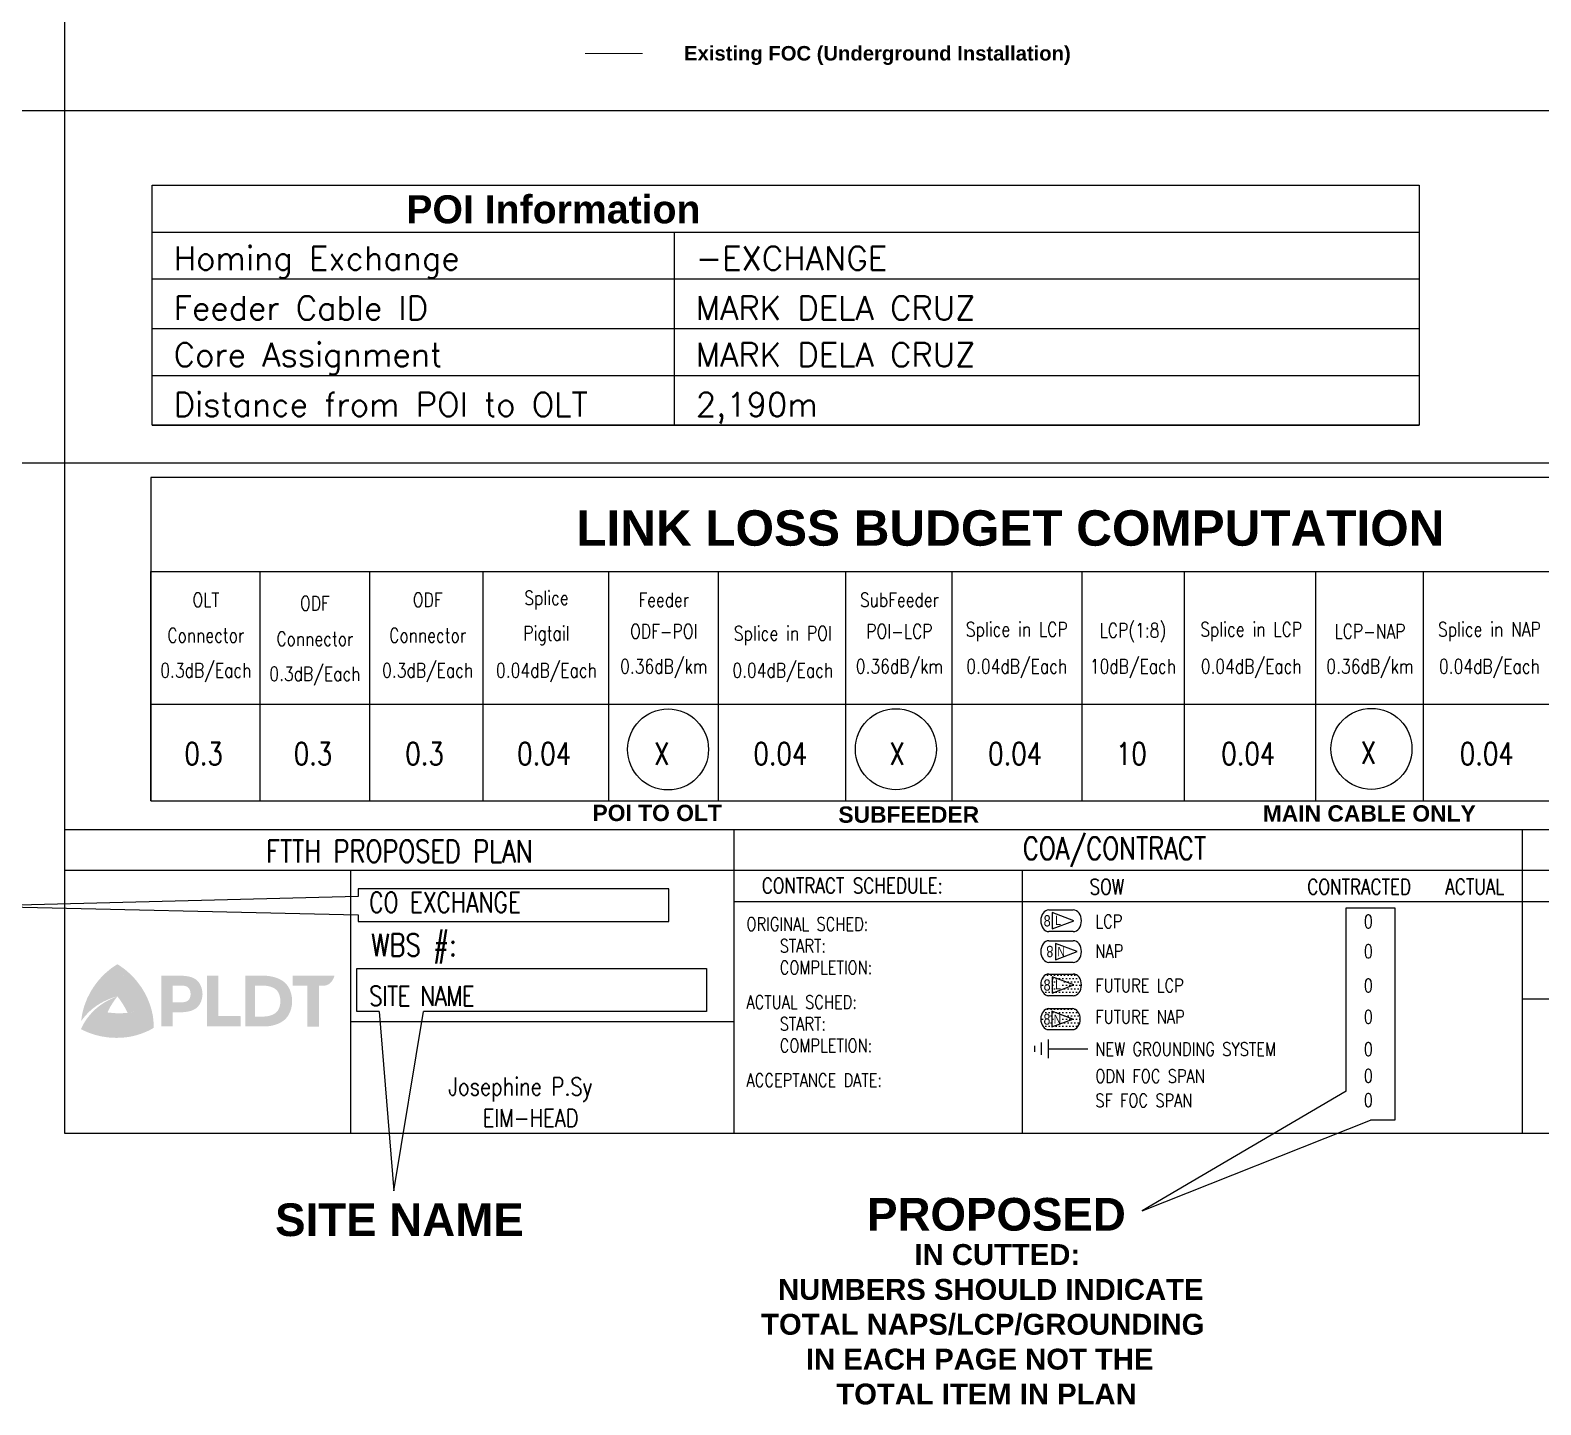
# Model space of a CAD drawing. Extents: x -663610 to -207124, y 70878 to 297551.
# Drawn here: x -267069.1 to -266591.6, y 81399.4 to 81833.9 of the extents above; entities that cross this region are included whole.
import ezdxf
from ezdxf.enums import TextEntityAlignment as Align

# ---------------------------------------------------------------- set-up
doc = ezdxf.new("R2010")
doc.units = 0
doc.header["$LTSCALE"] = 0.3
doc.linetypes.add('DASH', pattern=[0.35, 0.25, -0.1])
doc.linetypes.add('DASHED', pattern=[0.75, 0.5, -0.25])
doc.layers.get('0').update_dxf_attribs({"linetype": 'CONTINUOUS'})
for name, color, linetype in [('BASEMAP', 7, 'CONTINUOUS'), ('FOC Distribution Diagram', 1, 'CONTINUOUS'), ('NAP #', 3, 'CONTINUOUS'), ('NAP-F.core used', 1, 'CONTINUOUS'), ('Per page (Future LCP)', 7, 'CONTINUOUS'), ('Per page (Future NAP)', 7, 'CONTINUOUS'), ('Per page (Grounding)', 7, 'CONTINUOUS'), ('Per page (LCP)', 7, 'CONTINUOUS'), ('Per page (NAP)', 7, 'CONTINUOUS'), ('Per page (ODN FOC span)', 7, 'CONTINUOUS'), ('Per page (SF FOC span)', 7, 'CONTINUOUS'), ('Print', 7, 'CONTINUOUS')]:
    doc.layers.add(name, color=color, linetype=linetype)
doc.styles.add('Mark', font='arial.ttf', dxfattribs={"width": 0.8, "height": 2.5})
doc.styles.add('ROMANS', font='ROMANS.SHX', dxfattribs={"width": 0.8, "height": 2})
doc.styles.add('WMF-Arial Unicode MS0', font='')
doc.styles.get('WMF-Arial Unicode MS0').set_extended_font_data('Arial Unicode MS', bold=True)

# ---------------------------------------------------------------- blocks, each defined once
blk = doc.blocks.new('logo2016')
at = {"layer": 'BASEMAP', "lineweight": 0, "ltscale": 2}
for color, points in [(10, [(-355401.89, 144136.23), (-355401.04, 144137.17), (-355400.22, 144137.99), (-355399.34, 144138.76), (-355398.22, 144139.66), (-355397.5, 144140.16), (-355396.61, 144140.73), (-355396.26, 144140.24), (-355395.81, 144139.55), (-355395.42, 144138.87), (-355394.98, 144137.97), (-355394.55, 144136.96), (-355394.19, 144136.01), (-355394.12, 144135.78), (-355393.63, 144133.91), (-355393.37, 144131.97), (-355393.32, 144130.22), (-355393.44, 144128.31), (-355393.68, 144126.77), (-355394.13, 144127.71), (-355394.48, 144128.38), (-355394.88, 144129.05), (-355395.42, 144129.9), (-355396.01, 144130.74), (-355396.6, 144131.5), (-355397.21, 144132.21), (-355398.19, 144133.27), (-355399.01, 144134.03), (-355400.07, 144134.95), (-355401.04, 144135.67)]), (12, [(-355396.61, 144140.73), (-355396.34, 144140.58), (-355396.08, 144140.41), (-355395.82, 144140.25), (-355395.46, 144140), (-355395.1, 144139.74), (-355394.62, 144139.38), (-355394.14, 144139.01), (-355393.45, 144138.4), (-355392.76, 144137.8), (-355392.09, 144137.12), (-355391.21, 144136.13), (-355389.67, 144134.09), (-355388.59, 144132.29), (-355387.96, 144130.98), (-355387.65, 144130.21), (-355387.34, 144129.44), (-355387.21, 144129.05), (-355387.08, 144128.65), (-355387.58, 144128.42), (-355387.94, 144128.26), (-355388.31, 144128.11), (-355388.9, 144127.9), (-355389.49, 144127.69), (-355390.21, 144127.47), (-355390.93, 144127.26), (-355391.87, 144127.08), (-355392.81, 144126.89), (-355393.68, 144126.77), (-355393.56, 144127.54), (-355393.44, 144128.31), (-355393.38, 144129.27), (-355393.32, 144130.22), (-355393.34, 144131.09), (-355393.37, 144131.97), (-355393.5, 144132.94), (-355393.63, 144133.91), (-355394.12, 144135.78), (-355394.55, 144136.96), (-355394.76, 144137.47), (-355394.98, 144137.97), (-355395.2, 144138.42), (-355395.42, 144138.87), (-355395.62, 144139.21), (-355395.81, 144139.55), (-355396.04, 144139.89), (-355396.26, 144140.24)]), (18, [(-355396.6, 144131.5), (-355397.22, 144131.34), (-355398.34, 144130.97), (-355399, 144130.71), (-355400.46, 144130.06), (-355401.66, 144129.4), (-355402.56, 144128.81), (-355403.57, 144128.07), (-355404.33, 144127.42), (-355404.93, 144126.85), (-355405.7, 144126.04), (-355406.22, 144125.42), (-355406.72, 144124.77), (-355406.98, 144124.41), (-355406.94, 144124.83), (-355406.85, 144125.54), (-355406.7, 144126.4), (-355406.47, 144127.46), (-355406.15, 144128.59), (-355405.28, 144130.9), (-355404.21, 144132.97), (-355403.39, 144134.26), (-355402.44, 144135.55), (-355401.89, 144136.23), (-355401.04, 144135.67), (-355400.07, 144134.95), (-355399.01, 144134.03), (-355398.19, 144133.27), (-355397.21, 144132.21)]), (12, [(-355367.56, 144137.46), (-355367.58, 144137.48), (-355370.88, 144137.46), (-355370.88, 144122.86), (-355361.21, 144122.86), (-355361.21, 144125.78), (-355361.25, 144125.82), (-355367.56, 144125.82)]), (12, [(-355346.24, 144137.43), (-355346.24, 144134.58), (-355342, 144134.58), (-355342, 144122.83), (-355338.64, 144122.83), (-355338.64, 144134.57), (-355337.26, 144134.57), (-355336.78, 144134.63), (-355336.46, 144134.72), (-355336.01, 144134.91), (-355335.59, 144135.19), (-355335.3, 144135.46), (-355335.01, 144135.8), (-355334.77, 144136.14), (-355334.55, 144136.53), (-355334.36, 144136.96), (-355334.22, 144137.43), (-355334.43, 144137.43)]), (16, [(-355399.45, 144126.9), (-355398.56, 144128.62), (-355397.48, 144130.32), (-355396.61, 144131.47), (-355396.79, 144131.41), (-355397.15, 144131.29), (-355397.61, 144131.11), (-355398.12, 144130.89), (-355398.58, 144130.68), (-355399.19, 144130.37), (-355400.18, 144129.82), (-355401.28, 144129.11), (-355402.36, 144128.28), (-355403.13, 144127.61), (-355403.94, 144126.79), (-355404.63, 144126.02), (-355405.06, 144125.46), (-355405.57, 144124.78), (-355406.04, 144124.05), (-355406.56, 144123.14), (-355407.08, 144122.1), (-355406.41, 144121.75), (-355405.27, 144121.24), (-355404.26, 144120.85), (-355403.02, 144120.44), (-355401.87, 144120.15), (-355401.29, 144120.02), (-355401.27, 144120.39), (-355401.2, 144120.88), (-355401.03, 144121.98), (-355400.82, 144122.96), (-355400.52, 144124.08), (-355400.18, 144125.13), (-355399.84, 144126.05)]), (8, [(-355401.34, 144120.03), (-355399.62, 144119.75), (-355398.26, 144119.61), (-355396.81, 144119.58), (-355395.86, 144119.6), (-355394.68, 144119.68), (-355393.48, 144119.82), (-355392.12, 144120.08), (-355390.98, 144120.38), (-355389.65, 144120.8), (-355388.75, 144121.16), (-355387.58, 144121.66), (-355386.76, 144122.11), (-355386.14, 144122.47), (-355386.83, 144122.47), (-355387.94, 144122.52), (-355388.67, 144122.59), (-355389.59, 144122.71), (-355390.54, 144122.88), (-355391.47, 144123.09), (-355392.36, 144123.33), (-355392.99, 144123.53), (-355394.18, 144123.95), (-355395.33, 144124.43), (-355396.53, 144125.03), (-355398.06, 144125.91), (-355398.95, 144126.52), (-355399.32, 144126.79), (-355399.45, 144126.9), (-355399.84, 144126.05), (-355400.18, 144125.13), (-355400.52, 144124.08), (-355400.82, 144122.96), (-355401.03, 144121.98)]), (9, [(-355387.08, 144128.65), (-355387.58, 144128.42), (-355388.31, 144128.11), (-355389.49, 144127.69), (-355390.93, 144127.26), (-355392.81, 144126.89), (-355393.68, 144126.77), (-355394.74, 144126.69), (-355395.63, 144126.64), (-355396.54, 144126.64), (-355397.65, 144126.7), (-355399.07, 144126.84), (-355399.45, 144126.9), (-355399.32, 144126.79), (-355398.95, 144126.52), (-355398.06, 144125.91), (-355396.53, 144125.03), (-355395.33, 144124.43), (-355394.18, 144123.95), (-355392.99, 144123.53), (-355392.36, 144123.33), (-355391.47, 144123.09), (-355390.54, 144122.88), (-355389.59, 144122.71), (-355388.67, 144122.59), (-355387.94, 144122.52), (-355386.83, 144122.47), (-355386.14, 144122.47), (-355386.14, 144123.5), (-355386.38, 144125.84), (-355386.74, 144127.53)])]:
    blk.add_hatch(color=color, dxfattribs=at).paths.add_polyline_path(points)
h = blk.add_hatch(color=12, dxfattribs=at)
h.paths.add_polyline_path([(-355380.66, 144122.86), (-355382.65, 144122.86), (-355384, 144122.86), (-355384, 144124.17), (-355384, 144129.38), (-355384, 144137.45), (-355379.2, 144137.45), (-355378.19, 144137.45), (-355377.59, 144137.41), (-355377.11, 144137.37), (-355376.29, 144137.26), (-355375.61, 144137.1), (-355374.96, 144136.87), (-355374.54, 144136.67), (-355373.9, 144136.26), (-355373.42, 144135.8), (-355373.02, 144135.28), (-355372.7, 144134.69), (-355372.43, 144134), (-355372.27, 144133.38), (-355372.17, 144132.72), (-355372.12, 144132.12), (-355372.16, 144131.67), (-355372.24, 144131.12), (-355372.36, 144130.62), (-355372.51, 144130.12), (-355372.7, 144129.68), (-355373.06, 144129.05), (-355373.5, 144128.5), (-355373.99, 144128.07), (-355374.45, 144127.77), (-355375.08, 144127.47), (-355375.51, 144127.32), (-355376.42, 144127.11), (-355377.11, 144127.01), (-355377.92, 144126.94), (-355378.43, 144126.94), (-355380.66, 144126.94), (-355380.66, 144125.94)])
h.paths.add_polyline_path([(-355380.66, 144134.61), (-355380.66, 144129.78), (-355378.69, 144129.78), (-355378.17, 144129.78), (-355377.65, 144129.81), (-355377.11, 144129.92), (-355376.71, 144130.06), (-355376.39, 144130.25), (-355376.12, 144130.48), (-355375.91, 144130.76), (-355375.72, 144131.15), (-355375.61, 144131.56), (-355375.57, 144131.94), (-355375.57, 144132.41), (-355375.62, 144132.89), (-355375.79, 144133.41), (-355376.03, 144133.82), (-355376.24, 144134.03), (-355376.4, 144134.16), (-355376.61, 144134.29), (-355376.92, 144134.42), (-355377.24, 144134.51), (-355377.64, 144134.58), (-355378.04, 144134.61), (-355378.48, 144134.61)], flags=16)
h = blk.add_hatch(color=12, dxfattribs=at)
h.paths.add_polyline_path([(-355357.03, 144134.59), (-355357.03, 144125.71), (-355354.51, 144125.71), (-355354.41, 144125.71), (-355353.81, 144125.75), (-355353.07, 144125.88), (-355352.61, 144126), (-355352.12, 144126.18), (-355351.55, 144126.46), (-355351.19, 144126.7), (-355350.73, 144127.11), (-355350.47, 144127.46), (-355350.16, 144128.01), (-355349.95, 144128.65), (-355349.83, 144129.21), (-355349.76, 144129.68), (-355349.75, 144130.37), (-355349.81, 144130.89), (-355349.91, 144131.42), (-355350.08, 144132.05), (-355350.28, 144132.5), (-355350.46, 144132.81), (-355350.7, 144133.13), (-355350.96, 144133.41), (-355351.25, 144133.65), (-355351.65, 144133.89), (-355352.03, 144134.07), (-355352.62, 144134.29), (-355353.06, 144134.41), (-355353.49, 144134.49), (-355353.86, 144134.55), (-355354.29, 144134.58), (-355354.53, 144134.59)], flags=16)
h.paths.add_polyline_path([(-355359.86, 144137.43), (-355359.86, 144122.85), (-355354.34, 144122.85), (-355353.33, 144122.9), (-355352.16, 144123.09), (-355351.11, 144123.37), (-355350.49, 144123.59), (-355349.74, 144123.94), (-355349.1, 144124.34), (-355348.58, 144124.73), (-355348.11, 144125.2), (-355347.65, 144125.79), (-355347.27, 144126.4), (-355346.95, 144127.1), (-355346.66, 144127.95), (-355346.5, 144128.67), (-355346.37, 144129.72), (-355346.37, 144130.42), (-355346.43, 144131.11), (-355346.5, 144131.58), (-355346.59, 144131.99), (-355346.79, 144132.74), (-355347.07, 144133.47), (-355347.44, 144134.18), (-355347.79, 144134.7), (-355348.14, 144135.12), (-355348.61, 144135.57), (-355349.16, 144135.99), (-355350.17, 144136.55), (-355350.98, 144136.87), (-355351.91, 144137.14), (-355352.95, 144137.33), (-355353.44, 144137.39), (-355353.9, 144137.43), (-355354.24, 144137.43)])
blk = doc.blocks.new('GROUNDING')
at = {"color": 1}
for p, q in [((-8.52, -0.47), (-8.52, 0.47)), ((-7.42, -0.99), (-7.42, 0.98)), ((-6.32, -1.5), (-6.32, 1.5)), ((-6.32, 0), (0, 0))]:
    blk.add_line(p, q, dxfattribs=at)
blk = doc.blocks.new('LCP')
at = {"ltscale": 0.3}
h = blk.add_hatch(dxfattribs=at)
h.set_pattern_fill('DOTS', color=256, scale=1.5, style=0)
edge = h.paths.add_edge_path()
edge.add_ellipse((84651.3, -14849.5), major_axis=(0, -7.59), ratio=0.75, start_angle=90, end_angle=180)
edge.add_line((84651.3, -14841.9), (84634.2, -14841.9))
edge.add_ellipse((84634.2, -14849.5), major_axis=(0, -7.59), ratio=0.75, start_angle=180, end_angle=270)
edge.add_ellipse((84634.2, -14849.5), major_axis=(0, -7.59), ratio=0.75, start_angle=270, end_angle=360)
edge.add_line((84634.2, -14857.1), (84651.3, -14857.1))
edge.add_ellipse((84651.3, -14849.5), major_axis=(0, -7.59), ratio=0.75, start_angle=0, end_angle=90)
h.paths.add_polyline_path([(84651.8, -14849.5), (84636.6, -14855.2), (84636.6, -14843.8)], flags=16)
h = blk.add_hatch(dxfattribs=at)
h.set_pattern_fill('DOTS', color=256, scale=1.5, style=0)
h.paths.add_polyline_path([(84636.6, -14843.8), (84636.6, -14855.2), (84651.8, -14849.5)])
at = {"color": 7, "linetype": 'Continuous'}
for p, q in [((84634.2, -14841.9), (84651.3, -14841.9)), ((84651.3, -14857.1), (84634.2, -14857.1))]:
    blk.add_line(p, q, dxfattribs=at)
blk.add_lwpolyline([(84651.8, -14849.5), (84636.6, -14843.8), (84636.6, -14855.2)], close=True, dxfattribs=at)
for centre, start_param, end_param in [((84634.2, -14849.5), 3.141593, 4.712389), ((84651.3, -14849.5), 1.570796, 3.141593), ((84634.2, -14849.5), 4.712389, 6.283185), ((84651.3, -14849.5), 0, 1.570796)]:
    blk.add_ellipse(centre, major_axis=(0, -7.59), ratio=0.75, start_param=start_param, end_param=end_param, dxfattribs=at)
at = {"color": 7, "style": 'Mark', "width": 0.8}
for s, height, p in [('8', 7.92, (84633, -14853.5)), ('L', 6.6, (84640.6, -14852.5))]:
    blk.add_text(s, height=height, dxfattribs=at).set_placement(p, align=Align.CENTER)
blk = doc.blocks.new('NAP NEW')
at = {"ltscale": 0.3}
h = blk.add_hatch(dxfattribs=at)
h.set_pattern_fill('DOTS', color=256, scale=1.5, style=0)
edge = h.paths.add_edge_path()
edge.add_ellipse((84650.7, -14873.4), major_axis=(0, -7.36), ratio=0.75, start_angle=90, end_angle=180)
edge.add_line((84650.7, -14866), (84634.1, -14866))
edge.add_ellipse((84634.1, -14873.4), major_axis=(0, -7.36), ratio=0.75, start_angle=180, end_angle=270)
edge.add_ellipse((84634.1, -14873.4), major_axis=(0, -7.36), ratio=0.75, start_angle=270, end_angle=360)
edge.add_line((84634.1, -14880.8), (84650.7, -14880.8))
edge.add_ellipse((84650.7, -14873.4), major_axis=(0, -7.36), ratio=0.75, start_angle=0, end_angle=90)
h.paths.add_polyline_path([(84651.1, -14873.4), (84636.4, -14878.9), (84636.4, -14867.9)], flags=16)
h = blk.add_hatch(dxfattribs=at)
h.set_pattern_fill('DOTS', color=256, scale=1.5, style=0)
h.paths.add_polyline_path([(84636.4, -14867.9), (84636.4, -14878.9), (84651.1, -14873.4)])
at = {"color": 7, "linetype": 'Continuous'}
for p, q in [((84634.1, -14866), (84650.7, -14866)), ((84650.7, -14880.8), (84634.1, -14880.8))]:
    blk.add_line(p, q, dxfattribs=at)
blk.add_lwpolyline([(84651.1, -14873.4), (84636.4, -14867.9), (84636.4, -14878.9)], close=True, dxfattribs=at)
for centre, start_param, end_param in [((84634.1, -14873.4), 3.141593, 4.712389), ((84650.7, -14873.4), 1.570796, 3.141593), ((84634.1, -14873.4), 4.712389, 6.283185), ((84650.7, -14873.4), 0, 1.570796)]:
    blk.add_ellipse(centre, major_axis=(0, -7.36), ratio=0.75, start_param=start_param, end_param=end_param, dxfattribs=at)
at = {"color": 7, "style": 'Mark', "width": 0.8}
for s, height, p in [('8', 7.68, (84632.9, -14877.3)), ('N', 6.4, (84640.2, -14876.6))]:
    blk.add_text(s, height=height, dxfattribs=at).set_placement(p, align=Align.CENTER)
blk = doc.blocks.new('A$C63AB1613')
at = {"layer": 'NAP-F.core used', "color": 152, "ltscale": 2, "true_color": 0x2776bb}
for points in [[(249.17, 2.14), (249.17, 0), (347.33, 0), (347.33, 10.37), (249.17, 10.37), (249.17, 7.95)], [(249.17, 7.95), (129.21, 4.9), (249.17, 2.14)]]:
    blk.add_lwpolyline(points, dxfattribs=at)
at = {"color": 152, "lineweight": 0, "true_color": 0x2776bb, "style": 'WMF-Arial Unicode MS0'}
blk.add_text('CENTRAL OFFICE', height=10.3303, dxfattribs=at).set_placement((0, 0.48))
blk = doc.blocks.new('A$C40893297')
at = {"layer": 'NAP-F.core used', "color": 152, "ltscale": 2, "true_color": 0x2776bb}
for points in [[(32.87, 71.03), (25.79, 71.03), (25.79, 84.57), (136.36, 84.57), (136.36, 71.03), (46.88, 71.03)], [(32.87, 71.03), (37.57, 14.27), (46.88, 71.03)]]:
    blk.add_lwpolyline(points, dxfattribs=at)
at = {"color": 152, "lineweight": 0, "true_color": 0x2776bb, "style": 'WMF-Arial Unicode MS0'}
blk.add_text('SITE NAME', height=10.33, dxfattribs=at).set_placement((0, 0))
blk = doc.blocks.new('A$C349837E3')
at = {"layer": 'NAP #', "color": 152, "ltscale": 2, "true_color": 0x2776bb}
blk.add_circle((34.37, 23), 12.8, dxfattribs=at)
at = {"color": 152, "lineweight": 0, "true_color": 0x2776bb, "style": 'WMF-Arial Unicode MS0'}
blk.add_text('MAIN CABLE ONLY', height=5.1652, dxfattribs=at).set_placement((0, 0))
blk = doc.blocks.new('A$C285E56D7')
at = {"layer": 'NAP #', "color": 152, "ltscale": 2, "true_color": 0x2776bb}
blk.add_circle((18.17, 23.24), 12.8, dxfattribs=at)
at = {"color": 152, "lineweight": 0, "true_color": 0x2776bb, "style": 'WMF-Arial Unicode MS0'}
blk.add_text('SUBFEEDER', height=5.165, dxfattribs=at).set_placement((0, 0))
blk = doc.blocks.new('A$C793C0E6A')
at = {"layer": 'NAP #', "color": 152, "ltscale": 2, "true_color": 0x2776bb}
blk.add_circle((23.88, 22.64), 12.8, dxfattribs=at)
at = {"color": 152, "lineweight": 0, "true_color": 0x2776bb, "style": 'WMF-Arial Unicode MS0'}
blk.add_text('POI TO OLT', height=5.165, dxfattribs=at).set_placement((0, 0))
blk = doc.blocks.new('A$C015F15AE')
at = {"layer": 'NAP-F.core used', "color": 152, "ltscale": 2, "true_color": 0x2776bb}
blk.add_lwpolyline([(357.61, 89.46), (357.61, 111.44), (880.18, 111.44), (880.18, 0), (357.61, 0), (357.61, 63.12)], dxfattribs=at)
blk = doc.blocks.new('A$C623C378B')
at = {"layer": 'NAP-F.core used', "color": 152, "ltscale": 2, "true_color": 0x2776bb}
for points in [[(184.95, 100.26), (184.95, 158.29), (200.35, 158.29), (200.35, 91.09), (192.65, 91.09)], [(184.95, 100.26), (120.43, 62.47), (192.65, 91.09)]]:
    blk.add_lwpolyline(points, dxfattribs=at)
at = {"color": 152, "lineweight": 0, "true_color": 0x2776bb, "style": 'WMF-Arial Unicode MS0'}
blk.add_text('PROPOSED', height=10.33, dxfattribs=at).set_placement((33.49, 56.21))
at = {"layer": 'BASEMAP', "color": 152, "ltscale": 2, "true_color": 0x2776bb, "insert": (-43.97, 51.96), "char_height": 6.6128, "width": 238.4689, "attachment_point": 1, "style": 'WMF-Arial Unicode MS0'}
blk.add_mtext('\\pi92.46831;{\\fArial Unicode MS|b1|i0|c134|p32;IN CUTTED:\\P\\pi49.32754;NUMBERS SHOULD INDICATE \\P\\pi43.97431;TOTAL NAPS/LCP/GROUNDING \\P\\pi58.14463;IN EACH PAGE NOT THE \\P\\pi67.74896;TOTAL ITEM IN PLAN}', dxfattribs=at)

msp = doc.modelspace()

# ---------------------------------------------------------------- linework, layer by layer
for p, q in [((-267030.94, 81590.34), (-267030.94, 81662.81)), ((-266996.36, 81590.34), (-266996.36, 81662.81)), ((-266961.77, 81590.34), (-266961.77, 81662.81)), ((-266925.85, 81590.34), (-266925.85, 81662.81)), ((-266886.17, 81590.34), (-266886.17, 81662.81)), ((-266851.48, 81590.34), (-266851.48, 81662.81)), ((-266811.22, 81590.34), (-266811.22, 81662.81)), ((-266777.67, 81590.34), (-266777.67, 81662.81)), ((-266736.62, 81590.34), (-266736.62, 81662.81)), ((-266704.2, 81590.34), (-266704.2, 81662.81)), ((-266662.71, 81590.34), (-266662.71, 81662.81)), ((-266628.7, 81590.34), (-266628.7, 81662.81)), ((-267030.94, 81620.85), (-266655.35, 81620.85)), ((-266655.35, 81620.85), (-266493.39, 81620.85))]:
    msp.add_line(p, q)
at = {"ltscale": 0.3}
for p, q in [((-266846.67, 81581.26), (-266846.67, 81485.21)), ((-266597.49, 81581.26), (-266597.49, 81485.21)), ((-266597.49, 81581.26), (-266597.49, 81485.21)), ((-267058.15, 81568.45), (-266471.65, 81568.45)), ((-266967.81, 81568.45), (-266967.81, 81485.21)), ((-266755.58, 81568.45), (-266755.58, 81485.21)), ((-266846.67, 81558.5), (-266471.65, 81558.5)), ((-266597.49, 81527.7), (-266471.65, 81527.7)), ((-266967.81, 81520.61), (-266846.67, 81520.61))]:
    msp.add_line(p, q, dxfattribs=at)
at = {"color": 7, "linetype": 'Continuous'}
for p, q in [((-266747.09, 81555.87), (-266739.38, 81555.87)), ((-266739.38, 81549.01), (-266747.09, 81549.01)), ((-266747.09, 81546.1), (-266739.38, 81546.1)), ((-266739.38, 81539.25), (-266747.09, 81539.25))]:
    msp.add_line(p, q, dxfattribs=at)
at = {"color": 0, "lineweight": 0, "ltscale": 0.3}
msp.add_lwpolyline([(-267058.15, 82218.08), (-266011.2, 82218.08), (-266011.2, 81581.26), (-267058.15, 81581.26)], close=True, dxfattribs=at)
for points in [[(-267030.5, 81784.92), (-266630.03, 81784.92)], [(-267030.5, 81770.13), (-266630.03, 81770.13)], [(-266865.48, 81770.13), (-266865.48, 81709.1)], [(-267030.5, 81755.33), (-266630.03, 81755.33)], [(-267030.5, 81739.61), (-266630.03, 81739.61)], [(-267030.5, 81724.82), (-266630.03, 81724.82)], [(-267030.5, 81709.1), (-266630.03, 81709.1)], [(-267030.94, 81662.81), (-266493.39, 81662.81)]]:
    msp.add_lwpolyline(points)
for points in [[(-267030.5, 81784.92), (-266630.03, 81784.92), (-266630.03, 81709.1), (-267030.5, 81709.1)], [(-266493.39, 81692.6), (-267030.94, 81692.6), (-267030.94, 81590.34), (-266493.39, 81590.34)]]:
    msp.add_lwpolyline(points, close=True)
at = {"ltscale": 0.3}
msp.add_lwpolyline([(-267058.15, 81581.26), (-266011.2, 81581.26), (-266011.2, 81485.21), (-267058.15, 81485.21)], close=True, dxfattribs=at)
msp.add_lwpolyline([(-267058.15, 81581.26), (-266011.2, 81581.26), (-266011.2, 81485.21), (-267058.15, 81485.21)], close=True, dxfattribs=at)
at = {"color": 7, "linetype": 'Continuous'}
for points in [[(-266739.16, 81552.44), (-266746.02, 81555.01), (-266746.02, 81549.87)], [(-266738.13, 81542.68), (-266744.99, 81545.25), (-266744.99, 81540.1)]]:
    msp.add_lwpolyline(points, close=True, dxfattribs=at)
for centre, major_axis, start_param, end_param in [((-266747.09, 81552.44), (0, -3.43), 3.141593, 4.712389), ((-266747.09, 81552.44), (0, -3.43), 4.712389, 6.283185), ((-266739.38, 81552.44), (0, -3.43), 1.570796, 3.141593), ((-266739.38, 81552.44), (0, -3.43), 0, 1.570796), ((-266747.09, 81542.68), (0, 3.43), 0, 1.570796), ((-266747.09, 81542.68), (0, 3.43), 1.570796, 3.141593), ((-266739.38, 81542.68), (0, 3.43), 4.712389, 6.283185), ((-266739.38, 81542.68), (0, 3.43), 3.141593, 4.712389)]:
    msp.add_ellipse(centre, major_axis=major_axis, ratio=0.75, start_param=start_param, end_param=end_param, dxfattribs=at)
at = {"layer": 'FOC Distribution Diagram', "color": 7, "ltscale": 50, "const_width": 0.324}
msp.add_lwpolyline([(-266893.73, 81826.62), (-266875.45, 81826.62)], dxfattribs=at)
at = {"layer": 'Print', "ltscale": 2}
msp.add_lwpolyline([(-267058.15, 82218.08), (-266011.2, 82218.08), (-266011.2, 81485.21), (-267058.15, 81485.21)], close=True, dxfattribs=at)

# ---------------------------------------------------------------- block references
at = {"color": 5, "linetype": 'DASHED', "xscale": 0.4517935106996447, "yscale": 0.4517935106996447, "zscale": 0.4517935106996447}
for name in ['LCP', 'NAP NEW']:
    msp.add_blockref(name, (-304984.29, 88241.04), dxfattribs=at)
at = {"xscale": 1.96815039269859, "yscale": 1.96815039269859, "zscale": 1.96815039269859}
msp.add_blockref('GROUNDING', (-266734.78, 81511.96), dxfattribs=at)
at = {"layer": 'BASEMAP', "color": 3, "ltscale": 2}
msp.add_blockref('A$C623C378B', (-266838.05, 81398.26), dxfattribs=at)
at = {"layer": 'BASEMAP', "color": 2, "lineweight": 0, "xscale": 1.099999999976717, "yscale": 1.099999999976717, "zscale": 1.099999999976717}
msp.add_blockref('logo2016', (123894.73, -77016.13), dxfattribs=at)
at = {"layer": 'NAP #', "color": 152, "ltscale": 2, "true_color": 0x2776bb}
for name, p in [('A$C015F15AE', (-267444.79, 81697.12)), ('A$C793C0E6A', (-266891.35, 81583.94)), ('A$C285E56D7', (-266813.63, 81583.41)), ('A$C349837E3', (-266679.49, 81583.77)), ('A$C63AB1613', (-267214.57, 81552.17)), ('A$C40893297', (-266991.66, 81452.75))]:
    msp.add_blockref(name, p, dxfattribs=at)

# ---------------------------------------------------------------- texts
at = {"lineweight": 0, "style": 'WMF-Arial Unicode MS0'}
msp.add_text('POI Information', height=8.8766, dxfattribs=at).set_placement((-266950.21, 81772.9))
at = {"style": 'ROMANS'}
for s, height, p in [('Homing Exchange', 7.5043, (-267023.72, 81758.11)), ('-EXCHANGE ', 7.504, (-266858.7, 81758.11)), ('Feeder Cable ID', 7.5043, (-267023.72, 81742.39)), ('MARK DELA CRUZ', 7.5043, (-266858.7, 81742.39)), ('Core Assignment', 7.5043, (-267023.72, 81727.59)), ('MARK DELA CRUZ', 7.5043, (-266858.7, 81727.59)), ('Distance from POI to OLT', 7.5043, (-267023.72, 81711.87)), ('2,190m', 7.504, (-266858.7, 81711.87))]:
    msp.add_text(s, height=height, dxfattribs=at).set_placement(p)
at = {"lineweight": 0, "style": 'WMF-Arial Unicode MS0'}
msp.add_text('LINK LOSS BUDGET COMPUTATION', height=11.1899, dxfattribs=at).set_placement((-266759.28, 81676.59), align=Align.MIDDLE)
at = {"linetype": 'DASH', "ltscale": 2, "style": 'ROMANS', "width": 0.8}
for s, height, p in [('Splice', 4.49, (-266905.9, 81653.88)), ('OLT', 4.49, (-267013.56, 81653.88)), ('ODF', 4.49, (-266979.09, 81652.79)), ('ODF', 4.49, (-266943.44, 81653.88)), ('Feeder', 4.49, (-266868.82, 81653.88)), ('SubFeeder', 4.49, (-266794.34, 81653.88)), ('Splice in LCP', 4.4904, (-266757.25, 81643.92)), ('LCP(1:8)', 4.49, (-266720.53, 81643.92)), ('Splice in LCP', 4.4904, (-266683.15, 81643.92)), ('Splice in NAP', 4.4904, (-266607.85, 81643.92)), ('Connector', 4.49, (-267013.56, 81642.65)), ('Connector', 4.49, (-266979.09, 81641.55)), ('Connector', 4.49, (-266943.44, 81642.65)), ('Pigtail', 4.49, (-266905.9, 81642.65)), ('ODF-POI', 4.49, (-266868.82, 81643.92)), ('Splice in POI', 4.4904, (-266831.19, 81642.65)), ('POI-LCP', 4.49, (-266794.34, 81643.92)), ('LCP-NAP', 4.49, (-266645.6, 81643.92)), ('0.3dB/Each', 4.49, (-267013.56, 81631.28)), ('0.3dB/Each', 4.49, (-266979.09, 81630.18)), ('0.3dB/Each', 4.49, (-266943.44, 81631.28)), ('0.04dB/Each', 4.4904, (-266905.9, 81631.28)), ('0.36dB/km', 4.49, (-266868.82, 81632.55)), ('0.04dB/Each', 4.4904, (-266831.19, 81631.28)), ('0.36dB/km', 4.49, (-266794.34, 81632.55)), ('0.04dB/Each', 4.4904, (-266757.25, 81632.55)), ('10dB/Each', 4.49, (-266720.53, 81632.55)), ('0.04dB/Each', 4.4904, (-266683.15, 81632.55)), ('0.36dB/km', 4.49, (-266645.6, 81632.55)), ('0.04dB/Each', 4.4904, (-266607.85, 81632.55)), ('0.3', 7.09, (-267014.26, 81605.22)), ('0.3', 7.09, (-266979.67, 81605.22)), ('0.3', 7.09, (-266944.42, 81605.22)), ('0.04', 7.09, (-266906.62, 81605.22)), ('X', 7.09, (-266869.43, 81605.22)), ('0.04', 7.09, (-266831.96, 81605.22)), ('X', 7.09, (-266795.06, 81605.22)), ('0.04', 7.09, (-266757.75, 81605.22)), ('10', 7.09, (-266721.02, 81605.22)), ('0.04', 7.09, (-266684.07, 81605.22)), ('X', 7.09, (-266646.05, 81605.56)), ('0.04', 7.09, (-266608.68, 81605.22))]:
    msp.add_text(s, height=height, dxfattribs=at).set_placement(p, align=Align.MIDDLE)
at = {"style": 'ROMANS', "width": 0.8}
msp.add_text('CO EXCHANGE', height=6.3365, dxfattribs=at).set_placement((-266961.95, 81555.08))
at = {"color": 7, "style": 'Mark', "width": 0.8}
for s, height, p in [('8', 3.58, (-266747.63, 81550.62)), ('L', 2.98, (-266744.23, 81551.08)), ('N', 2.98, (-266743.2, 81541.18))]:
    msp.add_text(s, height=height, dxfattribs=at).set_placement(p, align=Align.CENTER)
msp.add_text('8', height=3.58, rotation=180, dxfattribs=at).set_placement((-266746.78, 81544.49), align=Align.CENTER)
at = {"style": 'ROMANS'}
for s, insert, char_height, width, attachment_point in [('{\\Fromans.shx|c1;COA/CONTRACT}', (-266755.3, 81578.85), 7.0397, 263.3022, 1), ('FTTH PROPOSED PLAN', (-266994.47, 81577.92), 7.0397, 263.3022, 1), ('CONTRACT SCHEDULE:', (-266837.84, 81565.96), 4.8524, 79.5411, 1), ('SOW', (-266734.22, 81565.59), 4.852, 79.5411, 1), ('CONTRACTED', (-266665.39, 81565.6), 4.852, 79.5411, 1), ('ACTUAL', (-266621.78, 81565.63), 4.852, 79.5411, 1), ('ORIGINAL SCHED:', (-266842.69, 81553.5), 4.2238, 79.5411, 1), ('LCP', (-266732.4, 81554.33), 4.224, 79.5411, 1), ('START:', (-266832.17, 81546.62), 4.224, 79.5411, 1), ('NAP', (-266732.4, 81544.89), 4.224, 79.5411, 1), ('COMPLETION:', (-266832.17, 81539.74), 4.2238, 79.5411, 1), ('FUTURE LCP', (-266732.4, 81534.1), 4.224, 79.5411, 1), ('{\\T0.95;SITE NAME}', (-266961.98, 81528.64), 6.2866, 235.1347, 4), ('ACTUAL SCHED:', (-266842.69, 81528.83), 4.2238, 79.5411, 1), ('FUTURE NAP', (-266732.4, 81524.16), 4.224, 79.5411, 1), ('START:', (-266832.17, 81521.95), 4.224, 79.5411, 1), ('COMPLETION:', (-266832.17, 81515.07), 4.2238, 79.5411, 1), ('NEW GROUNDING SYSTEM', (-266732.4, 81513.98), 4.2238, 90.0968, 1), ('ACCEPTANCE DATE:', (-266842.69, 81504.15), 4.2238, 79.5411, 1), ('ODN FOC SPAN', (-266732.4, 81505.44), 4.2238, 79.5411, 1), ('Josephine P.Sy', (-266936.93, 81502.85), 5.6318, 263.3022, 1), ('SF{\\Fromans.shx|c1; FOC SPA}N', (-266732.4, 81497.74), 4.2238, 79.5411, 1), ('EIM-HEAD', (-266926.06, 81492.89), 5.632, 263.3022, 1)]:
    msp.add_mtext(s, dxfattribs=dict(at, insert=insert, char_height=char_height, width=width, attachment_point=attachment_point))
at = {"lineweight": 9, "insert": (-266961.29, 81543.62), "char_height": 7.041, "width": 263.3337, "attachment_point": 4, "style": 'ROMANS'}
msp.add_mtext('WBS #:', dxfattribs=at)
at = {"layer": 'FOC Distribution Diagram', "color": 7, "ltscale": 50, "insert": (-266862.4, 81828.95), "char_height": 4.5781, "attachment_point": 1, "style": 'WMF-Arial Unicode MS0'}
msp.add_mtext_dynamic_manual_height_columns('Existing {\\fArial Unicode MS|b1|i0|c134|p32;FOC (Underground Installation)}', width=160.7173, gutter_width=28.26, heights=[0], dxfattribs=at)
at = {"layer": 'Per page (Future LCP)', "style": 'ROMANS', "width": 0.8}
msp.add_text('0', height=4.22, dxfattribs=at).set_placement((-266647.54, 81529.87))
at = {"layer": 'Per page (Future NAP)', "style": 'ROMANS', "width": 0.8}
msp.add_text('0', height=4.22, dxfattribs=at).set_placement((-266647.54, 81519.94))
at = {"layer": 'Per page (Grounding)', "style": 'ROMANS', "width": 0.8}
msp.add_text('0', height=4.22, dxfattribs=at).set_placement((-266647.54, 81509.75))
at = {"layer": 'Per page (LCP)', "style": 'ROMANS', "width": 0.8}
msp.add_text('0', height=4.22, dxfattribs=at).set_placement((-266647.54, 81550.11))
at = {"layer": 'Per page (NAP)', "style": 'ROMANS', "width": 0.8}
msp.add_text('0', height=4.22, dxfattribs=at).set_placement((-266647.54, 81540.66))
at = {"layer": 'Per page (ODN FOC span)', "style": 'ROMANS', "width": 0.8}
msp.add_text('0', height=4.22, dxfattribs=at).set_placement((-266647.54, 81501.28))
at = {"layer": 'Per page (SF FOC span)', "style": 'ROMANS', "width": 0.8}
msp.add_text('0', height=4.22, dxfattribs=at).set_placement((-266647.54, 81493.58))

doc.saveas('drawing.dxf')
